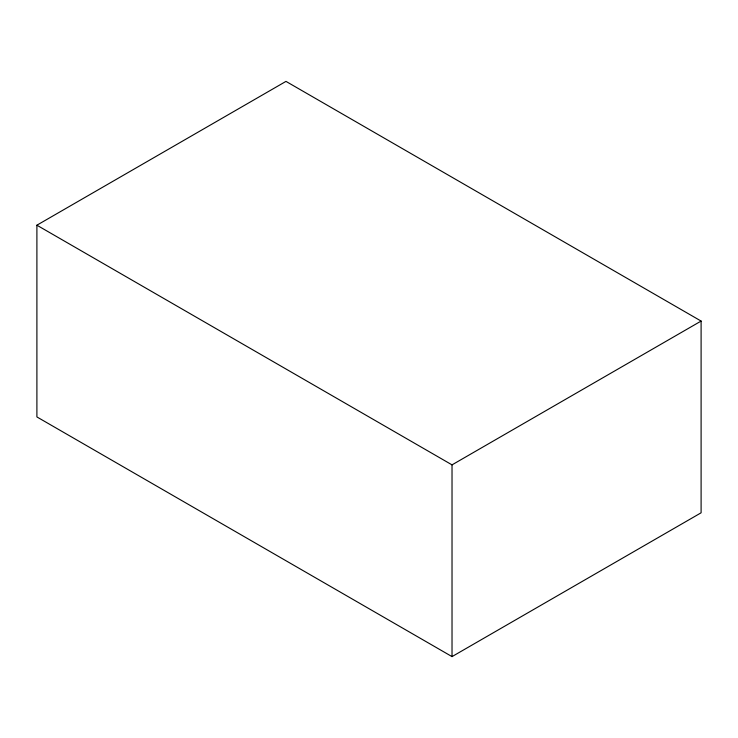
<?xml version="1.0" encoding="UTF-8"?>
<svg xmlns="http://www.w3.org/2000/svg" width="738" height="738" viewBox="0 0 738 738"><rect width="100%" height="100%" fill="white"/><g stroke="black" fill="none" stroke-linecap="round" stroke-linejoin="round"><path stroke-width="1.11" d="M36.9 225.201L285.975 81.392L701.1 321.067L701.1 512.799L452.025 656.608L36.9 416.933L36.9 225.201L452.025 464.866L701.1 321.067M452.025 464.866L452.025 656.608"/></g></svg>
